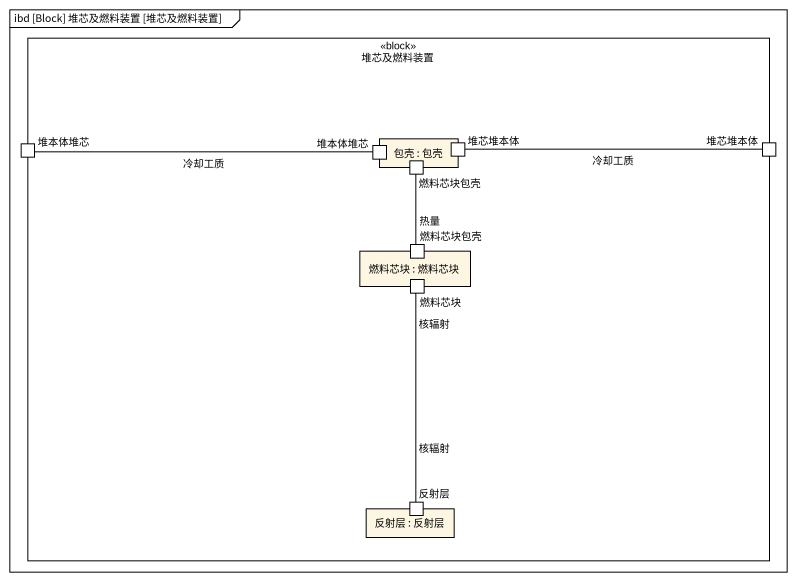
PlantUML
@startuml
mainframe ibd [Block] 堆芯及燃料装置 [堆芯及燃料装置]
rectangle 堆芯及燃料装置 <<block>> {
  rectangle "包壳 : 包壳" as 包壳 {
    port "堆本体堆芯" as 堆本体堆芯_2
    port 燃料芯块包壳
    port 堆芯堆本体
  }
  port 堆本体堆芯
  port "堆芯堆本体" as 堆芯堆本体_2
  rectangle "燃料芯块 : 燃料芯块" as 燃料芯块 {
    port "燃料芯块包壳" as 燃料芯块包壳_2
    port "燃料芯块" as 燃料芯块_2
  }
  rectangle "反射层 : 反射层" as 反射层 {
    port "反射层" as 反射层_2
  }
}
堆本体堆芯 -right- 堆本体堆芯_2 : 冷却工质
堆芯堆本体_2 -left- 堆芯堆本体 : 冷却工质
燃料芯块包壳_2 -up- 燃料芯块包壳 : 热量
反射层_2 -up- 燃料芯块_2 : 核辐射\n核辐射
@enduml
